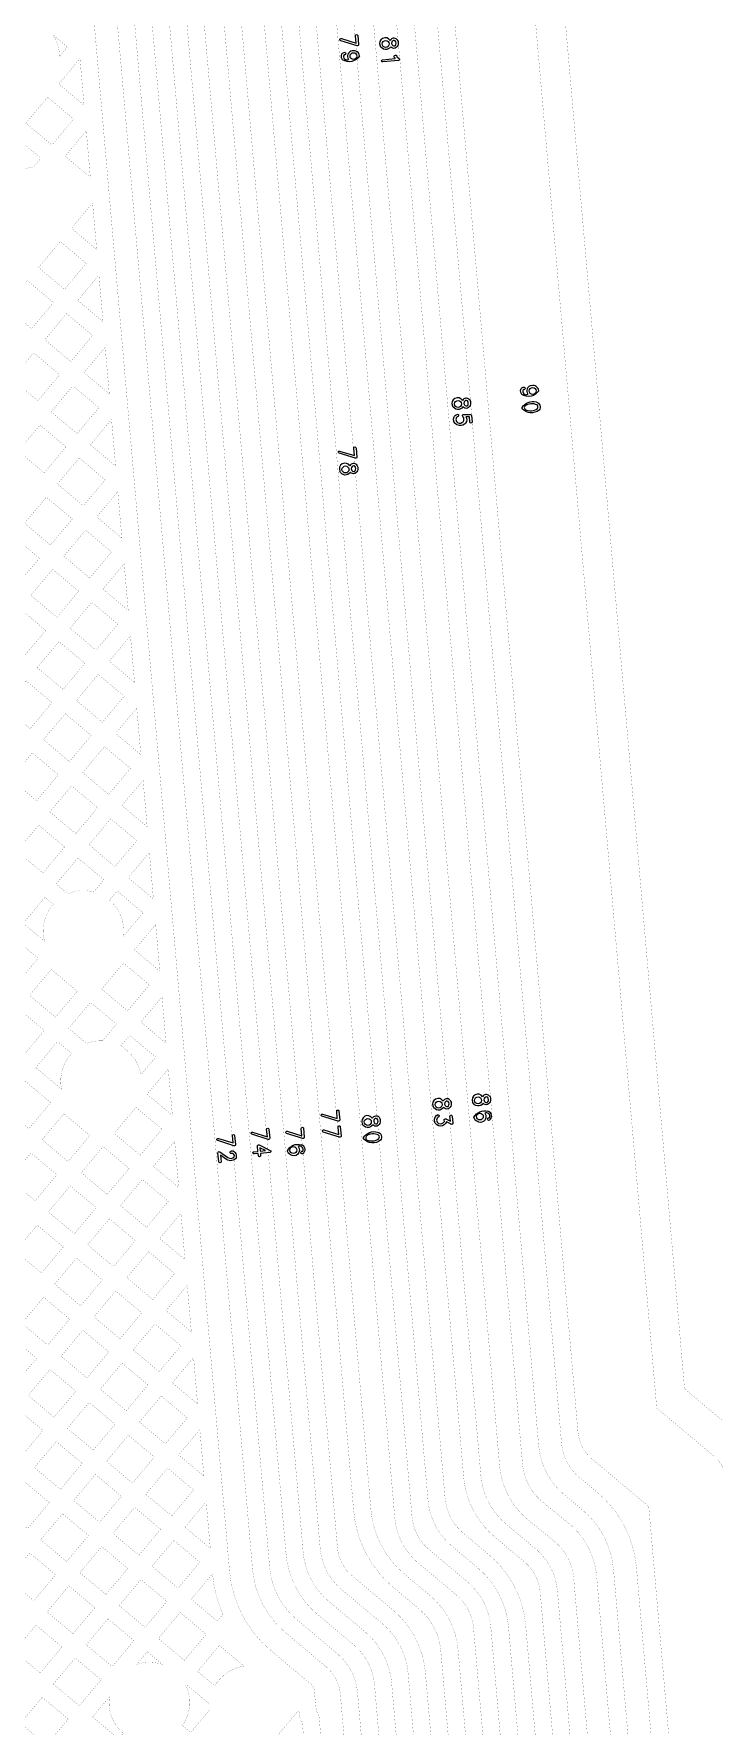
# Model space of a CAD drawing. Extents: x 592 to 965, y 89 to 353.
# Drawn here: x 829.44 to 838.45, y 282.2 to 304.61 of the extents above; entities that cross this region are included whole.
import ezdxf

# ---------------------------------------------------------------- set-up
doc = ezdxf.new("R2010")
doc.units = 0
doc.layers.add('c_area', color=1, linetype='Continuous')

# ---------------------------------------------------------------- blocks, each defined once
blk = doc.blocks.new('PAD_R1')
at = {"layer": 'c_area', "const_width": 0.5}
blk.add_lwpolyline([(0.25, 0, 1), (-0.25, 0, 1)], format="xyb", close=True, dxfattribs=at)

msp = doc.modelspace()

# ---------------------------------------------------------------- linework, layer by layer
at = {"layer": 'c_area'}
for p, q in [((834.059, 304.27), (834.228, 304.285)), ((832.51, 289.824), (832.435, 289.861))]:
    msp.add_line(p, q, dxfattribs=at)
at = {"layer": 'c_area', "const_width": 0.0015}
for points in [[(830.801, 318.838, 0.001051), (830.785, 318.756, -0.00932), (830.784, 318.752, 0.030568), (830.324, 315.38, 0.041427), (830.326, 315.165), (833.008, 284.502, 0.197615), (833.343, 283.86), (833.831, 283.45, -0.198842), (834.18, 282.771), (835.795, 264.212, -0.195399), (835.459, 263.134), (834.564, 262.068, -0.042982), (834.391, 261.895), (833.157, 260.859, -0.110468), (832.801, 260.677), (832.287, 260.511, 0.066014), (831.445, 260.05, -0.027253), (831.435, 260.043, -0.011002), (831.431, 260.04, 0.039104), (831.26, 259.872), (831.264, 259.709), (831.263, 259.699), (831.271, 259.203)], [(831.161, 316.619, -0.027783), (831.503, 318.838), (831.736, 318.838, 0.028471), (831.388, 316.591, -0.024231), (831.386, 316.58, 0.055418), (831.338, 314.535), (833.906, 285.06, 0.197384), (834.346, 284.22), (834.692, 283.929, -0.19869), (835.059, 283.225), (836.733, 264.034, -0.19747), (836.322, 262.738), (834.707, 260.818), (833.506, 259.81, 0.291146), (833.336, 259.272)], [(831.616, 314.769), (831.719, 316.442, -0.03005), (832.075, 318.838), (832.309, 318.838, 0.038866), (831.9, 315.769), (831.845, 314.766), (834.45, 284.972, 0.199646), (834.681, 284.537), (835.188, 284.111, -0.203866), (835.495, 283.5), (837.205, 263.893, -0.198292), (836.71, 262.328), (835.47, 260.852), (834.591, 260.115, 0.197355), (834.049, 259.08, 0.070514), (834.057, 258.933), (834.201, 258.663, 0.013922), (834.222, 258.643)], [(832.175, 316.15), (832.194, 316.448, -0.032054), (832.559, 318.838), (832.793, 318.838, 0.032685), (832.422, 316.431), (832.403, 316.136, 0.035524), (832.454, 313.054), (834.888, 285.219, 0.199009), (835.128, 284.76), (835.472, 284.471, -0.200546), (835.956, 283.534), (837.662, 263.919, -0.19863), (837.06, 262.006), (835.472, 260.113, 0.244784), (835.371, 259.639), (835.423, 259.458)], [(832.655, 314.273, -0.039819), (832.692, 316.282, -0.034711), (833.095, 318.838), (833.33, 318.838, 0.035457), (832.919, 316.26, 0.002612), (832.907, 316.132, -0.009749), (832.907, 316.128, 0.037152), (832.883, 314.287, -0.017225), (832.9, 313.673), (835.362, 285.519, 0.199155), (835.694, 284.882), (836.092, 284.548, -0.196133), (836.376, 283.996), (838.12, 263.969, -0.244409), (836.745, 260.651), (836.292, 260.271, 0.196965), (836.231, 260.152), (836.171, 259.467, 0.230589), (836.437, 258.795)], [(833.136, 313.959, -0.043093), (833.147, 316.242, -0.036163), (833.565, 318.838), (833.878, 318.838, 0.037916), (833.446, 316.162, 0.042409), (833.441, 313.967), (835.913, 285.679, 0.205811), (836.191, 285.162), (836.531, 284.884, -0.202481), (836.895, 284.195), (838.662, 263.953, -0.092113), (838.456, 261.821, -0.115441), (837.917, 260.688), (837.723, 260.445, 0.170211), (837.542, 259.93), (837.583, 259.673)], [(834.171, 314.806, -0.028744), (834.211, 316.149, -0.039852), (834.664, 318.838), (835.766, 318.838, 0.044045), (835.273, 316.056, 0.029081), (835.238, 314.821, -0.007619), (835.238, 314.805, 0.013701), (835.294, 313.817, -0.009655), (835.296, 313.797), (837.692, 286.415), (838.432, 285.794, -0.204319), (838.629, 285.425), (840.577, 263.153, -0.043149), (840.575, 261.727), (840.437, 260.155, -0.198917), (839.954, 259.226)], [(832.734, 259.668), (833.173, 259.828), (834.554, 260.987), (836.146, 262.883, 0.200051), (836.504, 264.029), (834.831, 283.205, 0.198708), (834.545, 283.754), (834.199, 284.045, -0.200137), (833.677, 285.055), (831.11, 314.515, -0.055655), (831.161, 316.619)], [(834.757, 259.682), (835.052, 259.968), (836.884, 262.152, 0.198764), (837.435, 263.899), (835.727, 283.529, 0.197554), (835.325, 284.296), (834.981, 284.585, -0.198981), (834.661, 285.199), (832.225, 313.048, -0.035369), (832.175, 316.15)], [(830.605, 259.513, 0.182917), (830.892, 259.749, -0.086971), (831.284, 260.215, -0.043497), (831.3, 260.227, -0.026843), (831.31, 260.234, -0.066624), (832.213, 260.728), (832.74, 260.897, 0.112565), (833.012, 261.036), (834.243, 262.069, 0.043525), (834.39, 262.216), (835.285, 263.282, 0.19627), (835.566, 264.201), (833.952, 282.759, 0.199469), (833.676, 283.282), (833.196, 283.685, -0.19963), (832.78, 284.49), (830.097, 315.153, -0.039825), (830.095, 315.397)], [(837.824, 259.078, 0.057018), (837.95, 259.217), (838.091, 259.545, 0.015661), (838.099, 259.595, -0.109244), (838.483, 260.653, 0.073749), (838.756, 261.27, 0.046635), (838.806, 261.55), (838.944, 263.135, 0.043694), (838.944, 263.413), (837.119, 284.278, 0.199152), (836.709, 285.065), (836.465, 285.269, -0.201309), (836.127, 285.926), (833.704, 313.632, -0.021386), (833.629, 315.312, -0.014188), (833.629, 315.32)], [(829.654, 258.064, 0.173172), (829.707, 258.413, -0.069392), (829.687, 258.827), (829.712, 259.114, -0.197682), (830.116, 259.889), (830.7, 260.378, -0.098217), (832.22, 261.212), (832.539, 261.313, 0.098011), (832.774, 261.441), (833.977, 262.451), (834.935, 263.591, 0.199982), (835.111, 264.157), (833.5, 282.628, 0.201154), (833.31, 282.991), (832.766, 283.449, -0.198279), (832.337, 284.282), (829.637, 315.148, -0.026029)], [(829.865, 315.159), (832.565, 284.293, 0.198686), (832.921, 283.617), (833.464, 283.159, -0.196813), (833.728, 282.648), (835.339, 264.168, -0.197686), (835.109, 263.444), (834.13, 262.281), (832.922, 261.267, -0.098482), (832.608, 261.095), (832.288, 260.994, 0.098519), (830.843, 260.2), (830.264, 259.714, 0.199894), (829.939, 259.086), (829.924, 258.922, -0.095866), (829.925, 258.893, 0.373502), (830.289, 258.308, -0.849697), (830.119, 257.269)], [(831.517, 258.329), (831.61, 258.612, 0.060058), (831.635, 258.735), (831.682, 259.266, -0.197452), (832.05, 259.97), (832.121, 260.03, -0.09845), (832.621, 260.304), (832.959, 260.41, 0.098224), (833.119, 260.497), (834.484, 261.642, 0.042966), (834.628, 261.787), (835.759, 263.134, 0.19854), (836.041, 264.031), (834.398, 282.902, 0.199216), (834.049, 283.567), (833.505, 284.023, -0.19686), (833.234, 284.547), (830.58, 314.901, -0.028827), (830.572, 315.17)], [(830.808, 314.912), (833.462, 284.567, 0.201012), (833.66, 284.192), (834.203, 283.736, -0.198789), (834.627, 282.913), (836.269, 264.051, -0.198681), (835.934, 262.987), (834.803, 261.64, -0.043319), (834.629, 261.465), (833.267, 260.323, -0.099015), (833.028, 260.191), (832.689, 260.086, 0.09894), (832.266, 259.853), (832.198, 259.796, 0.200164), (831.909, 259.238), (831.893, 259.058, 0.134471), (831.943, 258.785), (831.967, 258.738, 0.161981), (832.205, 258.507)], [(833.58, 258.703, 0.233155), (833.821, 259.1, -0.197391), (834.443, 260.289), (835.315, 261.021), (836.536, 262.476, 0.199203), (836.977, 263.882), (835.265, 283.501, 0.203774), (835.028, 283.948), (834.527, 284.368, -0.198918), (834.222, 284.96), (831.616, 314.769)], [(839.954, 259.226, -1), (839.269, 260.044, 0.193365), (839.374, 260.243), (839.512, 261.821, 0.04417), (839.511, 263.092), (837.586, 285.112), (836.845, 285.732, -0.204157), (836.648, 286.101), (834.231, 313.735, -0.013811), (834.171, 314.79, -0.007649), (834.171, 314.806)], [(835.699, 258.761, 0.17145), (835.924, 259.262), (836.003, 260.172, -0.198936), (836.147, 260.447), (836.597, 260.825, 0.244556), (837.892, 263.949), (836.148, 283.976, 0.20279), (835.932, 284.384), (835.548, 284.707, -0.199124), (835.134, 285.499), (832.671, 313.678, 0.016986), (832.655, 314.269, -0.010129), (832.655, 314.273)], [(838.971, 285.906), (838.073, 286.661, -0.202043), (838.059, 286.687), (835.651, 314.282, -0.014388)], [(836.861, 260.007, 0.134942), (837.203, 260.281, -0.010301), (837.24, 260.329), (837.678, 260.877, 0.117091), (838.161, 261.899, 0.092368), (838.359, 263.927), (836.591, 284.169, 0.202566), (836.338, 284.648), (835.982, 284.939, -0.199678), (835.61, 285.653), (833.136, 313.959)], [(834.007, 313.658), (836.432, 285.936, 0.195888), (836.661, 285.503), (836.905, 285.299, -0.199138), (837.423, 284.304), (839.248, 263.439, -0.04369), (839.248, 263.108), (839.108, 261.509, -0.044548), (839.05, 261.189, -0.073787), (838.74, 260.49, 0.089823), (838.431, 259.731), (838.625, 258.984, -0.20128), (838.62, 258.955, -2.193279), (837.824, 259.078)], [(829.533, 312.829), (832.033, 284.251, 0.198452), (832.573, 283.211), (833.099, 282.769, -0.238979), (833.154, 282.68), (833.183, 282.4, -0.188426), (833.219, 282.326), (834.66, 265.815, -0.143049)], [(829.696, 304.597, -0.140648), (829.78, 304.315)], [(830.218, 302.372), (829.969, 302.075, -0.023773), (829.944, 302.031)], [(829.581, 292.598, -0.064748), (829.563, 292.735, -0.182841), (829.696, 293.088), (829.587, 293.179), (829.298, 292.835)], [(830.441, 293.142, -0.220554), (830.63, 292.735, -0.034463), (830.625, 292.662)], [(829.807, 290.638, -0.050802), (829.796, 290.745, -0.191465), (829.941, 291.112), (829.754, 291.269), (829.465, 290.924)], [(830.591, 291.21, -0.229865), (830.856, 290.828)], [(831.525, 283.884), (831.87, 283.595), (831.944, 283.683, -0.079043), (831.806, 284.219)], [(830.801, 283.022, -0.080496), (830.97, 283.049, -0.083695), (831.145, 283.019)], [(831.609, 282.928), (831.838, 282.736, -0.230728), (832.225, 282.999)], [(830.217, 282.326), (830.562, 282.036), (830.624, 282.11, -0.219627), (830.436, 282.515, -0.036715), (830.442, 282.593)]]:
    msp.add_lwpolyline(points, format="xyb", dxfattribs=at)
for points in [[(829.78, 304.315), (829.884, 304.439), (829.696, 304.597)], [(830.051, 304.283), (829.77, 303.948)], [(830.105, 303.667), (830.051, 304.283)], [(829.77, 303.948), (830.105, 303.667)], [(830.135, 303.328), (829.854, 302.993)], [(830.188, 302.712), (830.135, 303.328)], [(829.854, 302.993), (830.188, 302.712)], [(830.272, 301.756), (830.218, 302.372)], [(829.944, 302.031), (830.272, 301.756)], [(830.302, 301.417), (830.021, 301.082)], [(830.356, 300.801), (830.302, 301.417)], [(830.021, 301.082), (830.356, 300.801)], [(830.385, 300.461), (830.104, 300.126)], [(830.439, 299.845), (830.385, 300.461)], [(830.104, 300.126), (830.439, 299.845)], [(830.469, 299.506), (830.188, 299.171)], [(830.523, 298.89), (830.469, 299.506)], [(830.188, 299.171), (830.523, 298.89)], [(830.552, 298.551), (830.272, 298.216)], [(830.606, 297.935), (830.552, 298.551)], [(830.272, 298.216), (830.606, 297.935)], [(830.636, 297.594), (830.355, 297.26)], [(830.69, 296.979), (830.636, 297.594)], [(830.355, 297.26), (830.69, 296.979)], [(830.72, 296.64), (830.439, 296.305)], [(830.774, 296.024), (830.72, 296.64)], [(830.439, 296.305), (830.774, 296.024)], [(830.803, 295.684), (830.522, 295.349)], [(830.857, 295.068), (830.803, 295.684)], [(830.522, 295.349), (830.857, 295.068)], [(830.887, 294.728), (830.606, 294.394)], [(830.941, 294.113), (830.887, 294.728)], [(830.606, 294.394), (830.941, 294.113)], [(830.97, 293.773), (830.69, 293.438)], [(831.024, 293.157), (830.97, 293.773)], [(830.69, 293.438), (831.024, 293.157)], [(830.625, 292.662), (830.887, 292.974), (830.543, 293.263), (830.441, 293.142)], [(829.298, 292.835), (829.581, 292.598)], [(831.054, 292.818), (830.773, 292.483)], [(831.108, 292.202), (831.054, 292.818)], [(830.773, 292.483), (831.108, 292.202)], [(831.138, 291.862), (830.857, 291.527)], [(831.191, 291.247), (831.138, 291.862)], [(830.856, 290.828), (831.054, 291.064), (830.71, 291.352), (830.591, 291.21)], [(830.857, 291.527), (831.191, 291.247)], [(829.465, 290.924), (829.807, 290.638)], [(831.221, 290.907), (830.94, 290.572)], [(831.275, 290.291), (831.221, 290.907)], [(830.94, 290.572), (831.275, 290.291)], [(831.305, 289.951), (831.024, 289.617)], [(831.359, 289.336), (831.305, 289.951)], [(831.024, 289.617), (831.359, 289.336)], [(831.388, 288.996), (831.107, 288.661)], [(831.442, 288.38), (831.388, 288.996)], [(831.107, 288.661), (831.442, 288.38)], [(831.472, 288.041), (831.191, 287.706)], [(831.526, 287.424), (831.472, 288.041)], [(831.191, 287.706), (831.526, 287.424)], [(831.556, 287.085), (831.274, 286.75)], [(831.609, 286.469), (831.556, 287.085)], [(831.274, 286.75), (831.609, 286.469)], [(831.639, 286.13), (831.358, 285.795)], [(831.693, 285.514), (831.639, 286.13)], [(831.358, 285.795), (831.693, 285.514)], [(831.723, 285.174), (831.442, 284.839)], [(831.777, 284.558), (831.723, 285.174)], [(831.442, 284.839), (831.777, 284.558)], [(831.806, 284.219), (831.525, 283.884)], [(832.225, 282.999), (831.898, 283.273), (831.609, 282.928)], [(831.145, 283.019), (830.942, 283.189), (830.801, 283.022)], [(830.442, 282.593), (830.217, 282.326)]]:
    msp.add_lwpolyline(points, dxfattribs=at)
at = {"layer": 'c_area'}
for points in [[(833.505, 304.521, -1), (833.514, 304.55), (833.709, 304.489)], [(833.709, 304.489), (833.701, 304.586, -1), (833.731, 304.589), (833.741, 304.47, -0.543286), (833.722, 304.454), (833.505, 304.521)], [(834.25, 304.54, -0.464043), (834.226, 304.422, -0.322578), (834.167, 304.441, -0.621784), (834.028, 304.455)], [(833.514, 304.316, -0.098813), (833.514, 304.322), (833.522, 304.348, -0.207993), (833.53, 304.357), (833.549, 304.367)], [(833.754, 304.32, -0.421365), (833.529, 304.269), (833.517, 304.294, -0.095896), (833.515, 304.299), (833.514, 304.316)], [(833.549, 304.367, -1.48723), (833.549, 304.334, 0.775927), (833.61, 304.273)], [(834.214, 304.304, -1.522849), (834.248, 304.307), (834.278, 304.286, -0.70014), (834.271, 304.258), (834.062, 304.24, -1), (834.059, 304.27)], [(834.226, 304.521, 0.425226), (834.183, 304.505), (834.179, 304.485)], [(834.179, 304.485), (834.187, 304.466, 0.425346), (834.232, 304.458)], [(834.228, 304.285, -0.070689), (834.225, 304.288), (834.214, 304.304)], [(835.888, 299.883, -0.098292), (835.889, 299.889), (835.896, 299.915, -0.206083), (835.904, 299.924), (835.923, 299.934)], [(836.129, 299.887, -0.421164), (835.903, 299.836), (835.891, 299.861, -0.100327), (835.89, 299.866), (835.888, 299.883)], [(835.923, 299.934, -1.4872), (835.923, 299.901, 0.775659), (835.985, 299.84)], [(835.209, 299.773, -0.464043), (835.184, 299.655, -0.322578), (835.125, 299.674, -0.621784), (834.986, 299.688)], [(835.185, 299.754, 0.425226), (835.141, 299.738), (835.137, 299.718)], [(835.137, 299.718), (835.145, 299.699, 0.425346), (835.19, 299.691)], [(835.907, 299.665, -0.330854), (836.094, 299.738, -0.535809), (836.133, 299.629)], [(836.133, 299.629, -0.394004), (835.909, 299.649), (835.907, 299.665)], [(835.058, 299.462, 0.818166), (835.125, 299.546, -0.739493), (835.133, 299.573), (835.224, 299.573, -0.393078), (835.238, 299.559), (835.246, 299.474, -1), (835.216, 299.471), (835.21, 299.543), (835.164, 299.543, -0.645297), (835.08, 299.427), (835.05, 299.433, -0.111666), (835.043, 299.436), (835.022, 299.451, -0.126773), (835.018, 299.457), (835.005, 299.481, -0.100876), (835.004, 299.487, -0.431636), (835.046, 299.573)], [(835.046, 299.573, -1), (835.06, 299.547, 0.637641), (835.058, 299.462)], [(833.483, 299.06, -1), (833.491, 299.088), (833.687, 299.028)], [(833.687, 299.028), (833.678, 299.125, -1), (833.708, 299.128), (833.719, 299.009, -0.543286), (833.699, 298.992), (833.483, 299.06)], [(833.716, 298.906, -0.464224), (833.692, 298.789, -0.321932), (833.633, 298.807, -0.623499), (833.494, 298.821)], [(833.692, 298.887, 0.425764), (833.649, 298.871), (833.645, 298.851)], [(833.645, 298.851), (833.653, 298.832, 0.424959), (833.698, 298.824)], [(834.952, 290.495, -0.462441), (834.928, 290.378, -0.322245), (834.869, 290.397, -0.622705), (834.73, 290.411)], [(834.928, 290.477, 0.425501), (834.885, 290.461), (834.881, 290.441)], [(834.881, 290.441), (834.888, 290.422, 0.424968), (834.934, 290.414)], [(835.474, 290.551, -0.464043), (835.45, 290.434, -0.322578), (835.391, 290.452, -0.621784), (835.252, 290.466)], [(835.45, 290.532, 0.425226), (835.407, 290.516), (835.403, 290.496)], [(835.403, 290.496), (835.41, 290.477, 0.425346), (835.456, 290.469)], [(833.256, 290.28, -1), (833.265, 290.309), (833.46, 290.248)], [(833.46, 290.248), (833.452, 290.346, -1), (833.482, 290.348), (833.492, 290.229, -0.535529), (833.473, 290.213), (833.256, 290.28)], [(834.013, 290.266, -0.464043), (833.989, 290.149, -0.322578), (833.93, 290.168, -0.621784), (833.79, 290.181)], [(833.989, 290.247, 0.425226), (833.946, 290.232), (833.942, 290.211)], [(833.942, 290.211), (833.949, 290.192, 0.425346), (833.994, 290.184)], [(834.958, 290.213), (834.952, 290.279, -1), (834.982, 290.282), (834.99, 290.188, -0.599682), (834.968, 290.173), (834.908, 290.205, -0.720714), (834.747, 290.21)], [(834.789, 290.296, -1), (834.803, 290.27, 0.637656), (834.802, 290.185)], [(834.802, 290.185, 0.373), (834.878, 290.208), (834.876, 290.229, -0.599892), (834.898, 290.244), (834.958, 290.213)], [(835.475, 290.226, -1.4872), (835.474, 290.26, 0.775473), (835.413, 290.32, -0.885663), (835.309, 290.214), (835.288, 290.229, -0.126773), (835.283, 290.235), (835.271, 290.26, -0.100327), (835.269, 290.266, -0.354816), (835.456, 290.346)], [(831.875, 289.957, -1), (831.884, 289.986), (832.079, 289.926)], [(832.079, 289.926), (832.07, 290.023, -1), (832.1, 290.025), (832.111, 289.906, -0.543286), (832.091, 289.89), (831.875, 289.957)], [(832.328, 290.041, -1), (832.337, 290.07), (832.533, 290.009)], [(832.533, 290.009), (832.524, 290.107, -1), (832.554, 290.109), (832.564, 289.99, -0.543286), (832.545, 289.974), (832.328, 290.041)], [(832.787, 290.052, -1), (832.796, 290.08), (832.992, 290.02)], [(832.992, 290.02), (832.983, 290.117, -1), (833.013, 290.12), (833.023, 290.001, -0.543286), (833.004, 289.984), (832.787, 290.052)], [(833.274, 290.071, -1), (833.283, 290.1), (833.478, 290.039)], [(833.478, 290.039), (833.47, 290.136, -1), (833.5, 290.139), (833.51, 290.02, -0.535529), (833.491, 290.004), (833.274, 290.071)], [(833.807, 289.997, -0.330854), (833.994, 290.07, -0.535809), (834.033, 289.961)], [(834.033, 289.961, -0.394004), (833.808, 289.981), (833.807, 289.997)], [(831.879, 289.795, -0.644503), (831.903, 289.809), (832.009, 289.733, 0.339928), (832.095, 289.741)], [(831.912, 289.766), (831.92, 289.678, -1), (831.89, 289.676), (831.879, 289.795)], [(832.124, 289.732, -0.418376), (831.993, 289.708), (831.912, 289.766)], [(832.095, 289.741, 0.57047), (832.056, 289.787, -1), (832.053, 289.817)], [(833.003, 289.782, -1.4872), (833.003, 289.816, 0.775473), (832.941, 289.877, -0.885663), (832.838, 289.77), (832.817, 289.785, -0.126773), (832.812, 289.791), (832.8, 289.816, -0.100327), (832.798, 289.822, -0.354816), (832.984, 289.902)]]:
    msp.add_lwpolyline(points, format="xyb", dxfattribs=at)
at = {"layer": 'c_area', "const_width": 0.0015}
for points in [[(829.334, 303.429), (829.679, 303.14), (829.967, 303.484), (829.623, 303.773)], [(829.502, 301.518), (829.846, 301.229), (830.134, 301.573), (829.79, 301.862)], [(829.065, 300.998), (829.409, 300.709), (829.699, 301.054), (829.355, 301.343)], [(829.585, 300.562), (829.929, 300.273), (830.218, 300.618), (829.874, 300.907)], [(829.149, 300.043), (829.493, 299.754), (829.782, 300.098), (829.438, 300.387)], [(829.669, 299.607), (830.013, 299.318), (830.301, 299.662), (829.957, 299.951)], [(829.233, 299.088), (829.577, 298.799), (829.866, 299.143), (829.522, 299.432)], [(829.752, 298.652), (830.096, 298.363), (830.385, 298.707), (830.041, 298.996)], [(829.316, 298.132), (829.66, 297.843), (829.949, 298.188), (829.605, 298.477)], [(829.836, 297.696), (830.18, 297.407), (830.469, 297.751), (830.125, 298.041)], [(828.88, 297.613), (829.225, 297.324), (829.513, 297.668), (829.169, 297.957)], [(829.4, 297.177), (829.745, 296.887), (830.033, 297.232), (829.689, 297.521)], [(828.964, 296.657), (829.308, 296.368), (829.598, 296.712), (829.253, 297.002)], [(829.92, 296.741), (830.264, 296.452), (830.552, 296.796), (830.208, 297.085)], [(829.484, 296.221), (829.828, 295.932), (830.117, 296.277), (829.773, 296.565)], [(829.048, 295.701), (829.392, 295.413), (829.681, 295.757), (829.337, 296.046)], [(830.003, 295.785), (830.347, 295.496), (830.637, 295.841), (830.292, 296.13)], [(829.567, 295.266), (829.911, 294.976), (830.2, 295.321), (829.856, 295.61)], [(830.087, 294.829), (830.431, 294.541), (830.72, 294.885), (830.376, 295.174)], [(829.131, 294.746), (829.476, 294.457), (829.764, 294.801), (829.42, 295.091)], [(829.651, 294.31), (829.995, 294.021), (830.284, 294.365), (829.94, 294.654)], [(829.215, 293.79), (829.559, 293.502), (829.848, 293.846), (829.504, 294.135)], [(830.17, 293.874), (830.514, 293.585), (830.803, 293.929), (830.459, 294.219)], [(828.862, 292.316), (829.207, 292.027), (829.496, 292.371), (829.151, 292.66)], [(829.382, 291.88), (829.726, 291.591), (830.015, 291.935), (829.671, 292.224)], [(830.337, 291.963), (830.682, 291.674), (830.97, 292.019), (830.626, 292.308)], [(828.946, 291.36), (829.29, 291.071), (829.579, 291.416), (829.235, 291.704)], [(829.029, 290.405), (829.374, 290.116), (829.663, 290.46), (829.318, 290.749)], [(829.549, 289.969), (829.893, 289.68), (830.182, 290.024), (829.838, 290.313)], [(830.504, 290.053), (830.849, 289.764), (831.138, 290.108), (830.793, 290.397)], [(829.113, 289.449), (829.457, 289.16), (829.746, 289.505), (829.402, 289.794)], [(830.068, 289.533), (830.413, 289.244), (830.702, 289.588), (830.357, 289.878)], [(829.632, 289.013), (829.977, 288.724), (830.266, 289.069), (829.921, 289.358)], [(830.588, 289.097), (830.932, 288.808), (831.221, 289.153), (830.877, 289.442)], [(830.152, 288.577), (830.496, 288.288), (830.785, 288.633), (830.441, 288.922)], [(829.196, 288.494), (829.541, 288.205), (829.83, 288.549), (829.485, 288.838)], [(829.716, 288.058), (830.06, 287.769), (830.349, 288.113), (830.005, 288.402)], [(830.671, 288.142), (831.016, 287.853), (831.305, 288.197), (830.96, 288.486)], [(830.236, 287.622), (830.58, 287.333), (830.869, 287.677), (830.524, 287.966)], [(829.28, 287.538), (829.624, 287.249), (829.913, 287.594), (829.569, 287.883)], [(830.755, 287.186), (831.099, 286.897), (831.388, 287.242), (831.044, 287.531)], [(828.844, 287.019), (829.189, 286.73), (829.477, 287.074), (829.133, 287.363)], [(829.8, 287.102), (830.144, 286.814), (830.433, 287.158), (830.089, 287.447)], [(829.364, 286.583), (829.708, 286.294), (829.997, 286.638), (829.653, 286.927)], [(830.319, 286.667), (830.663, 286.378), (830.952, 286.722), (830.608, 287.011)], [(828.928, 286.064), (829.272, 285.775), (829.561, 286.119), (829.217, 286.408)], [(829.883, 286.147), (830.227, 285.858), (830.516, 286.203), (830.172, 286.491)], [(830.838, 286.231), (831.183, 285.942), (831.472, 286.286), (831.128, 286.575)], [(829.447, 285.628), (829.792, 285.339), (830.081, 285.683), (829.736, 285.972)], [(830.403, 285.711), (830.747, 285.422), (831.036, 285.767), (830.692, 286.056)], [(829.967, 285.192), (830.311, 284.903), (830.6, 285.247), (830.256, 285.536)], [(830.922, 285.275), (831.267, 284.986), (831.556, 285.33), (831.211, 285.62)], [(829.011, 285.108), (829.356, 284.819), (829.645, 285.164), (829.3, 285.453)], [(830.486, 284.756), (830.831, 284.467), (831.12, 284.811), (830.775, 285.1)], [(829.531, 284.672), (829.875, 284.383), (830.164, 284.728), (829.82, 285.017)], [(831.006, 284.32), (831.35, 284.031), (831.639, 284.375), (831.295, 284.664)], [(829.095, 284.153), (829.439, 283.864), (829.728, 284.208), (829.384, 284.497)], [(830.05, 284.236), (830.395, 283.947), (830.684, 284.292), (830.339, 284.581)], [(830.57, 283.8), (830.914, 283.511), (831.203, 283.856), (830.859, 284.145)], [(829.614, 283.717), (829.959, 283.428), (830.248, 283.772), (829.903, 284.061)], [(831.089, 283.364), (831.434, 283.075), (831.723, 283.42), (831.378, 283.709)], [(829.178, 283.197), (829.523, 282.908), (829.812, 283.253), (829.467, 283.542)], [(830.134, 283.281), (830.478, 282.992), (830.767, 283.336), (830.423, 283.625)], [(829.698, 282.761), (830.042, 282.473), (830.331, 282.817), (829.987, 283.106)], [(829.262, 282.242), (829.606, 281.953), (829.895, 282.297), (829.551, 282.586)]]:
    msp.add_lwpolyline(points, close=True, dxfattribs=at)
for points in [[(828.898, 302.909), (829.133, 302.712, -0.160182), (829.436, 302.85), (829.532, 302.965), (829.187, 303.254)], [(829.734, 293.355), (829.888, 293.226, -0.100778), (830.096, 293.268, -0.065132), (830.233, 293.25), (830.368, 293.41), (830.023, 293.699)], [(829.901, 291.444), (830.139, 291.244, -0.091255), (830.329, 291.279, -0.009688), (830.349, 291.278), (830.535, 291.499), (830.19, 291.788)], [(831.408, 282.212), (831.518, 282.12), (831.77, 282.421, -0.023527), (831.768, 282.471, -0.011791), (831.769, 282.496), (831.462, 282.753), (831.453, 282.742, -0.11008), (831.503, 282.515, -0.152638)], [(832.648, 282.056), (832.992, 281.767), (833.034, 281.818), (832.996, 282.259, -0.182022), (832.96, 282.331), (832.954, 282.387), (832.937, 282.401)]]:
    msp.add_lwpolyline(points, format="xyb", close=True, dxfattribs=at)
at = {"layer": 'c_area'}
for points in [[(835.937, 299.665), (835.938, 299.654), (835.947, 299.636, 0.272397), (836.112, 299.651, 0.311838), (836.108, 299.698, 0.272401), (835.943, 299.684)], [(833.837, 289.997), (833.838, 289.986), (833.846, 289.968, 0.272397), (834.012, 289.983, 0.311838), (834.007, 290.03, 0.272401), (833.842, 290.016)], [(832.354, 289.81), (832.409, 289.815), (832.403, 289.885, -0.592614), (832.424, 289.9), (832.571, 289.827, -0.764648), (832.566, 289.798), (832.442, 289.788), (832.444, 289.76, -1), (832.414, 289.757), (832.412, 289.785), (832.357, 289.78, -1)]]:
    msp.add_lwpolyline(points, format="xyb", close=True, dxfattribs=at)
msp.add_lwpolyline([(832.435, 289.861), (832.439, 289.817), (832.51, 289.824)], dxfattribs=at)
for centre, radius in [((833.674, 304.317), 0.0453), ((834.102, 304.478), 0.0461), ((836.049, 299.884), 0.0453), ((835.06, 299.711), 0.0461), ((833.568, 298.844), 0.0461), ((834.803, 290.434), 0.0461), ((835.325, 290.489), 0.0461), ((833.864, 290.204), 0.0461), ((835.349, 290.276), 0.0453), ((832.878, 289.832), 0.0453)]:
    msp.add_circle(centre, radius, dxfattribs=at)
for centre, radius, start, end in [((834.096, 304.486), 0.075, 31.8754, 204.8151), ((834.21, 304.497), 0.0583, 46.7072, 150.4109), ((833.665, 304.317), 0.07, 95.1317, 218.3374), ((833.678, 304.312), 0.0765, 5.9099, 104.5165), ((834.174, 304.484), 0.0639, 335.4433, 34.5682), ((836.04, 299.884), 0.07, 95.1138, 218.3589), ((836.053, 299.879), 0.0765, 5.9808, 104.4986), ((835.054, 299.719), 0.075, 31.8754, 204.8151), ((835.169, 299.73), 0.0583, 46.7072, 150.4109), ((835.132, 299.717), 0.0639, 335.4433, 34.5682), ((833.562, 298.852), 0.075, 31.9246, 204.7535), ((833.677, 298.864), 0.0582, 46.5925, 150.5242), ((833.64, 298.851), 0.0639, 335.4264, 34.5839), ((834.798, 290.442), 0.075, 31.8004, 204.852), ((834.912, 290.453), 0.0583, 46.4842, 150.3642), ((834.876, 290.44), 0.064, 335.4428, 34.5404), ((835.32, 290.498), 0.075, 31.8754, 204.8151), ((835.434, 290.509), 0.0583, 46.7072, 150.4109), ((835.398, 290.496), 0.0639, 335.4433, 34.5682), ((833.859, 290.213), 0.075, 31.8754, 204.8151), ((833.973, 290.224), 0.0583, 46.7072, 150.4109), ((833.936, 290.211), 0.0639, 335.4433, 34.5682), ((834.809, 290.234), 0.0654, 107.1719, 200.9536), ((835.439, 290.282), 0.0663, 302.7533, 75.0715), ((832.061, 289.752), 0.0657, 342.1448, 97.1246), ((832.967, 289.838), 0.0663, 302.7533, 75.0715)]:
    msp.add_arc(centre, radius, start, end, dxfattribs=at)

# ---------------------------------------------------------------- block references
at = {"layer": 'c_area', "xscale": 0.0015, "yscale": 0.0015, "zscale": 1.5}
for p in [(829.696, 304.597), (829.696, 304.597), (829.78, 304.315), (829.78, 304.315), (830.051, 304.283), (830.051, 304.283), (829.77, 303.948), (829.77, 303.948), (830.105, 303.667), (830.105, 303.667), (830.135, 303.328), (830.135, 303.328), (829.854, 302.993), (829.854, 302.993), (830.188, 302.712), (830.188, 302.712), (830.218, 302.372), (830.218, 302.372), (829.944, 302.031), (829.944, 302.031), (830.272, 301.756), (830.272, 301.756), (830.302, 301.417), (830.302, 301.417), (830.021, 301.082), (830.021, 301.082), (830.356, 300.801), (830.356, 300.801), (830.385, 300.461), (830.385, 300.461), (830.104, 300.126), (830.104, 300.126), (830.439, 299.845), (830.439, 299.845), (830.469, 299.506), (830.469, 299.506), (830.188, 299.171), (830.188, 299.171), (830.523, 298.89), (830.523, 298.89), (830.552, 298.551), (830.552, 298.551), (830.272, 298.216), (830.272, 298.216), (830.606, 297.935), (830.606, 297.935), (830.636, 297.594), (830.636, 297.594), (830.355, 297.26), (830.355, 297.26), (830.69, 296.979), (830.69, 296.979), (830.72, 296.64), (830.72, 296.64), (830.439, 296.305), (830.439, 296.305), (830.774, 296.024), (830.774, 296.024), (830.803, 295.684), (830.803, 295.684), (830.522, 295.349), (830.522, 295.349), (830.857, 295.068), (830.857, 295.068), (830.887, 294.728), (830.887, 294.728), (830.606, 294.394), (830.606, 294.394), (830.941, 294.113), (830.941, 294.113), (830.97, 293.773), (830.97, 293.773), (830.69, 293.438), (830.69, 293.438), (830.441, 293.142), (830.441, 293.142), (831.024, 293.157), (831.024, 293.157), (830.625, 292.662), (830.625, 292.662), (831.054, 292.818), (831.054, 292.818), (829.581, 292.598), (829.581, 292.598), (830.773, 292.483), (830.773, 292.483), (831.108, 292.202), (831.108, 292.202), (831.138, 291.862), (831.138, 291.862), (830.857, 291.527), (830.857, 291.527), (830.591, 291.21), (830.591, 291.21), (831.191, 291.247), (831.191, 291.247), (829.465, 290.924), (829.465, 290.924), (831.221, 290.907), (831.221, 290.907), (829.807, 290.638), (829.807, 290.638), (830.856, 290.828), (830.856, 290.828), (830.94, 290.572), (830.94, 290.572), (831.275, 290.291), (831.275, 290.291), (831.305, 289.951), (831.305, 289.951), (831.024, 289.617), (831.024, 289.617), (831.359, 289.336), (831.359, 289.336), (831.388, 288.996), (831.388, 288.996), (831.107, 288.661), (831.107, 288.661), (831.442, 288.38), (831.442, 288.38), (831.472, 288.041), (831.472, 288.041), (831.191, 287.706), (831.191, 287.706), (831.526, 287.424), (831.526, 287.424), (831.556, 287.085), (831.556, 287.085), (831.274, 286.75), (831.274, 286.75), (831.609, 286.469), (831.609, 286.469), (831.639, 286.13), (831.639, 286.13), (831.358, 285.795), (831.358, 285.795), (831.693, 285.514), (831.693, 285.514), (831.723, 285.174), (831.723, 285.174), (831.442, 284.839), (831.442, 284.839), (831.777, 284.558), (831.777, 284.558), (831.806, 284.219), (831.806, 284.219), (831.525, 283.884), (831.525, 283.884), (830.801, 283.022), (830.801, 283.022), (831.145, 283.019), (831.145, 283.019), (831.609, 282.928), (831.609, 282.928), (832.225, 282.999), (832.225, 282.999), (830.442, 282.593), (830.442, 282.593), (830.217, 282.326), (830.217, 282.326)]:
    msp.add_blockref('PAD_R1', p, dxfattribs=at)

doc.saveas('drawing.dxf')
